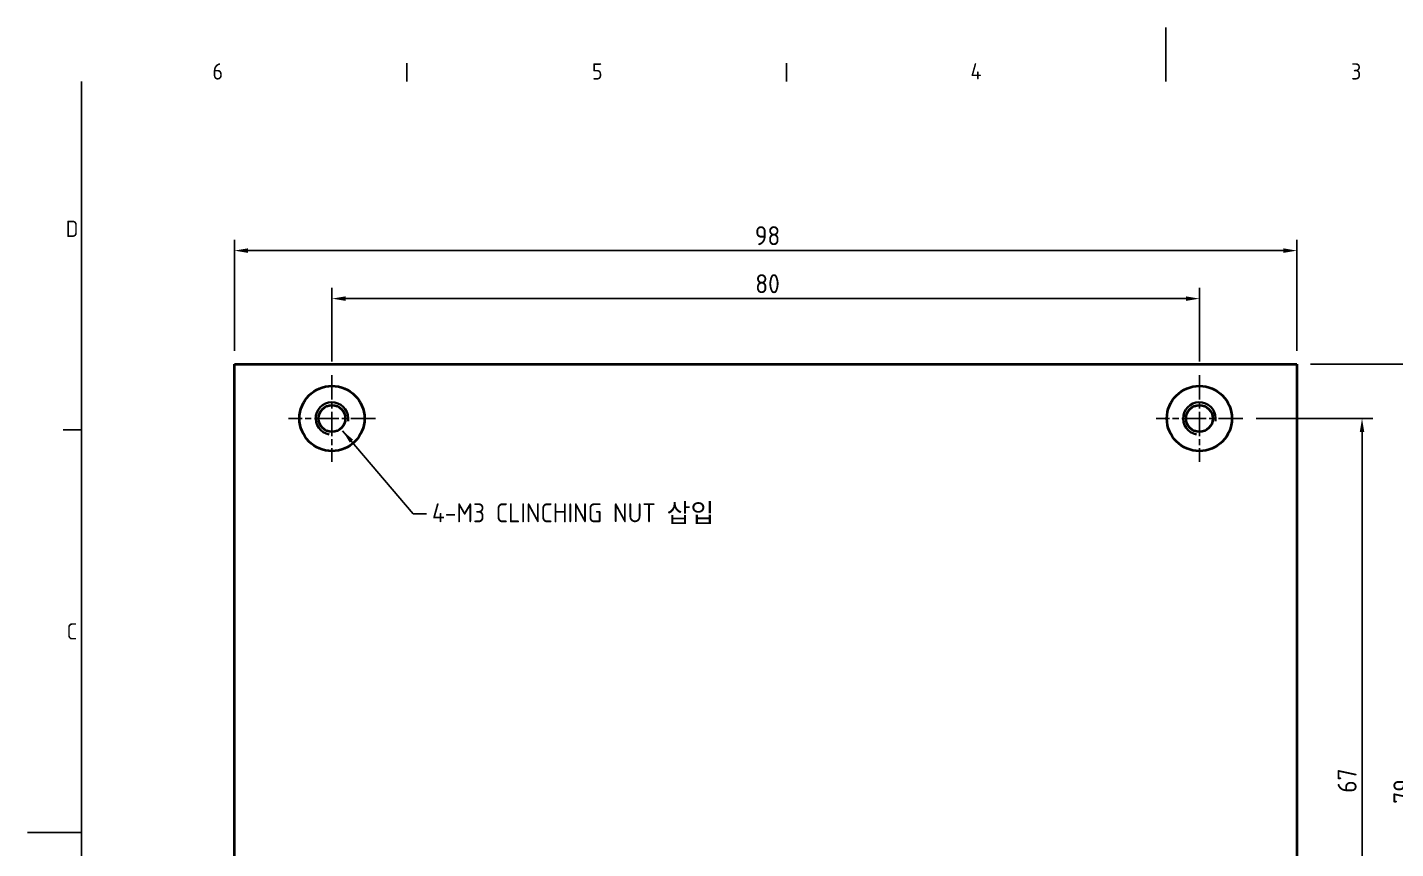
# Model space of a CAD drawing. Header units: millimetres. Extents: x 0 to 210, y 0 to 149.
# Drawn here: x 0 to 126.2, y 72.8 to 148.5 of the extents above; entities that cross this region are included whole.
import ezdxf

# ---------------------------------------------------------------- set-up
doc = ezdxf.new("R2010")
doc.units = ezdxf.units.MM
doc.header["$LTSCALE"] = 0.5
doc.linetypes.add('CHAIN', pattern=[0.35429999999999995, 0.2362, -0.0295, 0.0591, -0.0295])
doc.layers.get('0').update_dxf_attribs({"color": 3, "lineweight": 25})
for name, color, linetype, lineweight in [('가시적인 것(ISO)', 3, 'Continuous', 40), ('가시적인 좁은 것(ISO)', 3, 'Continuous', 35), ('경계(ISO)', 7, 'Continuous', 25), ('기호(ISO)', 5, 'Continuous', 25), ('중심 표식(ISO)', 1, 'Continuous', 25), ('치수(ISO)', 2, 'Continuous', 25)]:
    doc.layers.add(name, color=color, linetype=linetype, lineweight=lineweight)
doc.styles.add('문자 텍스트_PSTEK_POSCO', font='isocp.shx')
doc.styles.add('치수 텍스트_PSTEK_POSCO', font='isocp.shx')
doc.dimstyles.new('치수_PSTEK_POSCO', dxfattribs={"dimscale": 0.5, "dimtxt": 3.5, "dimasz": 2.5, "dimexe": 2, "dimexo": 2.5, "dimgap": 1, "dimtad": 1, "dimrnd": 1e-08, "dimdsep": 46, "dimtxsty": '치수 텍스트_PSTEK_POSCO', "dimcen": 0.09, "dimdle": 10, "dimclrd": 7, "dimclre": 7, "dimclrt": 2, "dimadec": 1, "dimazin": 2, "dimtfac": 1, "dimtmove": 0, "dimatfit": 3, "dimfxl": 0, "dimtolj": 1, "dimlwd": -1, "dimlwe": -1, "dimarcsym": 0})
doc.dimstyles.new('치수_PSTEK_POSCO$7', dxfattribs={"dimscale": 0.5, "dimtxt": 3.5, "dimasz": 2.5, "dimexe": 2, "dimexo": 2.5, "dimgap": 1, "dimtad": 1, "dimrnd": 1e-08, "dimdsep": 46, "dimtxsty": '치수 텍스트_PSTEK_POSCO', "dimcen": 0.09, "dimdle": 10, "dimclrd": 7, "dimclre": 7, "dimclrt": 2, "dimadec": 1, "dimazin": 2, "dimtfac": 1, "dimtmove": 0, "dimatfit": 3, "dimfxl": 0, "dimtolj": 1, "dimlwd": -1, "dimlwe": -1, "dimarcsym": 0})

# ---------------------------------------------------------------- blocks, each defined once
blk = doc.blocks.new('경계 Default Border')
at = {"layer": '경계(ISO)'}
for p, q in [((70, 287.0000076293945), (70, 290.4000091552734)), ((140, 287.0000076293945), (140, 290.4000091552734)), ((10, 222.7499961853027), (6.599999666213989, 222.7499961853027))]:
    blk.add_line(p, q, dxfattribs=at)
at = {"layer": '경계(ISO)', "flags": 128}
for points in [[(210, 297.0000076293945), (210, 287.0000076293945)], [(10, 10), (10, 287.0000076293945)], [(0, 148.5000038146973), (10, 148.5000038146973)]]:
    blk.add_lwpolyline(points, dxfattribs=at)
at = {"layer": '경계(ISO)', "color": 2, "char_height": 3.00000011920929, "attachment_point": 7, "style": '문자 텍스트_PSTEK_POSCO'}
for s, insert in [('6', (34.14453946055966, 287.3713945155963)), ('5', (104.1445394605597, 287.3713945155963)), ('4', (173.9734701308116, 287.4)), ('3', (244.1685395229535, 287.3713945155963)), ('D', (7.078270083685684, 258.3463944559917)), ('C', (7.244539400955009, 184.0963944559917))]:
    blk.add_mtext(s, dxfattribs=dict(at, insert=insert))
blk = doc.blocks.new('*D23')
at = {"layer": 'Defpoints', "color": 0}
for p in [(117.0961235085789, 117.4317284378769), (117.0961235085789, 38.43172843787694), (128.2339344754216, 38.43172843787694)]:
    blk.add_point(p, dxfattribs=at)
at = {"layer": '치수(ISO)', "color": 7}
for p, q in [((118.3461235085789, 117.4317284378769), (129.2339344754217, 117.4317284378769)), ((128.2339344754217, 116.1817284378769), (128.2339344754216, 39.68172843787694)), ((118.3461235085789, 38.43172843787694), (129.2339344754216, 38.43172843787694))]:
    blk.add_line(p, q, dxfattribs=at)
for points in [[(128.0256011420883, 116.1817284378769), (128.442267808755, 116.1817284378769), (128.2339344754217, 117.4317284378769)], [(128.0256011420883, 39.68172843787694), (128.442267808755, 39.68172843787694), (128.2339344754216, 38.43172843787694)]]:
    blk.add_solid(points, dxfattribs=at)
at = {"layer": '치수(ISO)', "color": 2, "insert": (126.8589344754216, 76.90658414375041), "char_height": 1.75, "attachment_point": 4, "rotation": 90, "style": '치수 텍스트_PSTEK_POSCO'}
blk.add_mtext('\\A1;79', dxfattribs=at)
blk = doc.blocks.new('*D24')
at = {"layer": 'Defpoints', "color": 0}
for p in [(117.0961235085789, 127.9143169353269), (19.09612350857891, 117.4317284378769), (117.0961235085789, 117.4317284378769)]:
    blk.add_point(p, dxfattribs=at)
at = {"layer": '치수(ISO)', "color": 7}
for p, q in [((19.09612350857891, 118.6817284378769), (19.09612350857891, 128.9143169353269)), ((117.0961235085789, 118.6817284378769), (117.0961235085789, 128.9143169353269)), ((20.34612350857891, 127.9143169353269), (115.8461235085789, 127.9143169353269))]:
    blk.add_line(p, q, dxfattribs=at)
for points in [[(20.34612350857891, 128.1226502686602), (20.34612350857891, 127.7059836019936), (19.09612350857891, 127.9143169353269)], [(115.8461235085789, 128.1226502686602), (115.8461235085789, 127.7059836019936), (117.0961235085789, 127.9143169353269)]]:
    blk.add_solid(points, dxfattribs=at)
at = {"layer": '치수(ISO)', "color": 2, "insert": (67.09737982187126, 129.2893169353269), "char_height": 1.75, "attachment_point": 4, "style": '치수 텍스트_PSTEK_POSCO'}
blk.add_mtext('\\A1;98', dxfattribs=at)
blk = doc.blocks.new('*D25')
at = {"layer": 'Defpoints', "color": 0}
for p in [(108.0961235085789, 123.484535221945), (28.09612350857891, 116.4317284378769), (108.0961235085789, 116.4317284378769)]:
    blk.add_point(p, dxfattribs=at)
at = {"layer": '치수(ISO)', "color": 7}
for p, q in [((28.09612350857891, 117.6817284378769), (28.09612350857891, 124.484535221945)), ((108.0961235085789, 117.6817284378769), (108.0961235085789, 124.484535221945)), ((29.34612350857891, 123.484535221945), (106.8461235085789, 123.484535221945))]:
    blk.add_line(p, q, dxfattribs=at)
for points in [[(29.34612350857891, 123.6928685552783), (29.34612350857891, 123.2762018886117), (28.09612350857891, 123.484535221945)], [(106.8461235085789, 123.6928685552783), (106.8461235085789, 123.2762018886117), (108.0961235085789, 123.484535221945)]]:
    blk.add_solid(points, dxfattribs=at)
at = {"layer": '치수(ISO)', "color": 2, "insert": (67.13293453220096, 124.859535221945), "char_height": 1.75, "attachment_point": 4, "style": '치수 텍스트_PSTEK_POSCO'}
blk.add_mtext('\\A1;80', dxfattribs=at)
blk = doc.blocks.new('*D26')
at = {"layer": 'Defpoints', "color": 0}
for p in [(112.0961235085789, 112.4317284378769), (112.0961235085789, 45.43172843787694), (123.0961235085789, 45.43172843787694)]:
    blk.add_point(p, dxfattribs=at)
at = {"layer": '치수(ISO)', "color": 7}
for p, q in [((113.3461235085789, 112.4317284378769), (124.0961235085789, 112.4317284378769)), ((123.0961235085789, 111.1817284378769), (123.0961235085789, 46.68172843787694)), ((113.3461235085789, 45.43172843787694), (124.0961235085789, 45.43172843787694))]:
    blk.add_line(p, q, dxfattribs=at)
for points in [[(122.8877901752456, 111.1817284378769), (123.3044568419123, 111.1817284378769), (123.0961235085789, 112.4317284378769)], [(122.8877901752456, 46.68172843787694), (123.3044568419122, 46.68172843787694), (123.0961235085789, 45.43172843787694)]]:
    blk.add_solid(points, dxfattribs=at)
at = {"layer": '치수(ISO)', "color": 2, "insert": (121.7211235085789, 77.91686623315253), "char_height": 1.75, "attachment_point": 4, "rotation": 90, "style": '치수 텍스트_PSTEK_POSCO'}
blk.add_mtext('\\A1;67', dxfattribs=at)

msp = doc.modelspace()

# ---------------------------------------------------------------- linework, layer by layer
at = {"layer": '가시적인 것(ISO)'}
for p, q in [((19.09612350857891, 117.4317284378769), (117.0961235085789, 117.4317284378769)), ((19.09612350857887, 38.43172843787694), (19.09612350857891, 117.4317284378769)), ((117.0961235085789, 117.4317284378769), (117.0961235085789, 38.43172843787694))]:
    msp.add_line(p, q, dxfattribs=at)
for centre, radius in [((28.09612350857891, 112.4317284378769), 3), ((108.0961235085789, 112.4317284378769), 3), ((28.09612350857891, 112.4317284378769), 1.2295), ((108.0961235085789, 112.4317284378769), 1.2295)]:
    msp.add_circle(centre, radius, dxfattribs=at)
at = {"layer": '가시적인 좁은 것(ISO)'}
for centre, start, end in [((28.09612350857891, 112.4317284378769), 350.0000000000014, 259.9999999999507), ((108.0961235085789, 112.4317284378769), 350.0000000000015, 259.9999999999504)]:
    msp.add_arc(centre, 1.499999999999999, start, end, dxfattribs=at)
at = {"layer": '중심 표식(ISO)', "linetype": 'CHAIN', "ltscale": 19.05165100097656}
for p, q in [((28.09612350857891, 116.4317284378769), (28.09612350857891, 108.4317284378769)), ((108.0961235085789, 116.4317284378769), (108.0961235085789, 108.4317284378769)), ((32.09612350857891, 112.4317284378769), (24.09612350857891, 112.4317284378769)), ((112.0961235085789, 112.4317284378769), (104.0961235085789, 112.4317284378769))]:
    msp.add_line(p, q, dxfattribs=at)

# ---------------------------------------------------------------- block references
at = {"xscale": 0.5, "yscale": 0.5, "zscale": 0.5}
msp.add_blockref('경계 Default Border', (0, 0), dxfattribs=at)

# ---------------------------------------------------------------- texts
at = {"layer": '기호(ISO)', "color": 2, "insert": (37.31730591895291, 103.6531801304315), "char_height": 1.749999970197678, "width": 30.20760638713837, "attachment_point": 4, "line_spacing_factor": 0.612500011920929, "style": '치수 텍스트_PSTEK_POSCO'}
msp.add_mtext('{4-M3 CLINCHING NUT 삽입}', dxfattribs=at)

# ---------------------------------------------------------------- dimensions: what is measured, and where the dimension line sits
at = {"layer": '치수(ISO)', "color": 7}
for base, p1, p2, angle, picture, middle in [((117.0961235085789, 127.9143169353269), (19.09612350857891, 117.4317284378769), (117.0961235085789, 117.4317284378769), 180, '*D24', (68.0961235085789, 127.9143169353269)), ((108.0961235085789, 123.484535221945), (28.09612350857891, 116.4317284378769), (108.0961235085789, 116.4317284378769), 180, '*D25', (68.09612350857891, 123.484535221945)), ((128.2339344754216, 38.43172843787694), (117.0961235085789, 117.4317284378769), (117.0961235085789, 38.43172843787694), 90, '*D23', (128.2339344754216, 77.93172843787694)), ((123.0961235085789, 45.43172843787694), (112.0961235085789, 112.4317284378769), (112.0961235085789, 45.43172843787694), 90, '*D26', (123.0961235085789, 78.93172843787694))]:
    dim = msp.add_linear_dim(base=base, p1=p1, p2=p2, angle=angle, dimstyle='치수_PSTEK_POSCO', override={"dimdec": 2, "dimtp": 0, "dimtm": -0, "dimtdec": 2, "dimtofl": 0, "dimatfit": 1}, dxfattribs=at)
    dim.commit()
    dim.dimension.update_dxf_attribs({"geometry": picture, "text_midpoint": middle, "dimtype": 160})

# ---------------------------------------------------------------- leaders
at = {"layer": '기호(ISO)', "color": 7, "annotation_type": 0, "has_hookline": 1, "hookline_direction": 0, "text_width": 26.11705996621718}
msp.add_leader([(29.07659894305342, 111.2965333346493), (35.56730591895291, 103.6531801304315), (36.81730591895291, 103.6531801304315)], dimstyle='치수_PSTEK_POSCO$7', override={"dimtad": 0}, dxfattribs=at)

doc.saveas('drawing.dxf')
